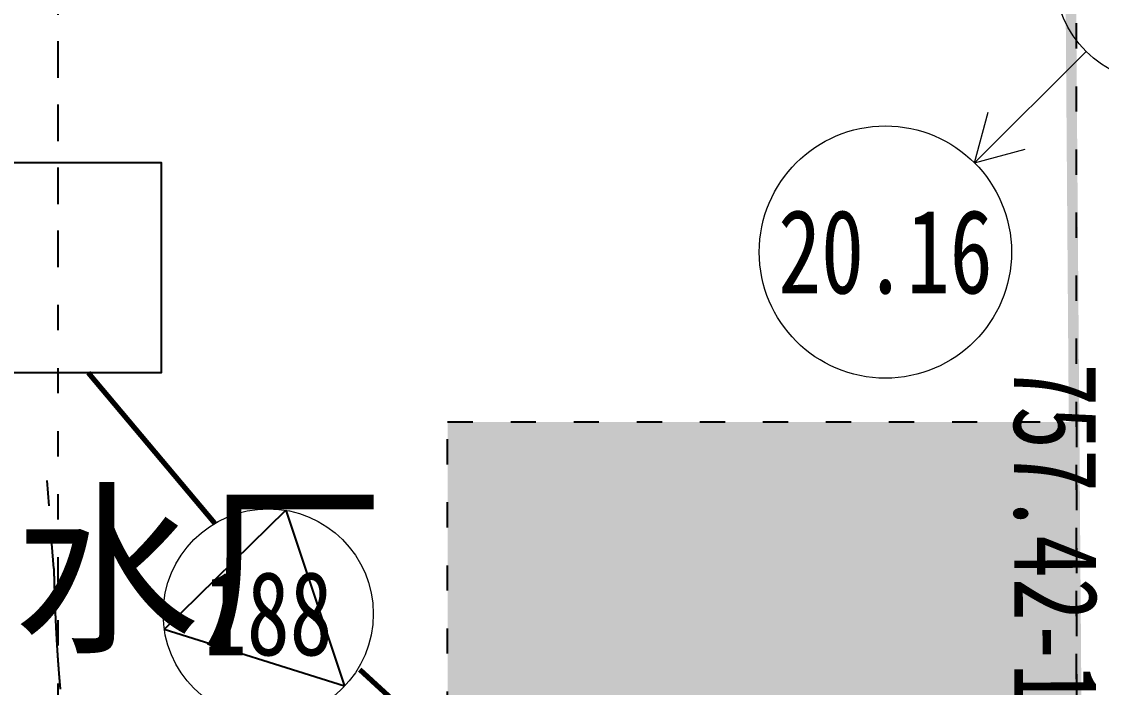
# Model space of a CAD drawing. Header units: millimetres. Extents: x 19715 to 35549, y 3563 to 14826.
# Drawn here: x 21233 to 21746, y 10063 to 10380 of the extents above; entities that cross this region are included whole.
import ezdxf
from ezdxf.enums import TextEntityAlignment as Align

# ---------------------------------------------------------------- set-up
doc = ezdxf.new("R2010")
doc.units = ezdxf.units.MM
doc.linetypes.add('ACAD_ISO03W100', pattern=[30, 12, -18])
doc.linetypes.add('BORDER', pattern=[44.45, 12.7, -6.35, 12.7, -6.35, 0, -6.35])
doc.layers.get('0').update_dxf_attribs({"color": 9, "linetype": 'ACAD_ISO03W100'})
doc.layers.add('000水厂用地', color=7, linetype='Continuous')
for name, color, linetype, lineweight in [('下管段标注', 93, 'Continuous', 13), ('管段', 4, 'Continuous', 70), ('节点', 30, 'Continuous', 13), ('节点流量', 40, 'Continuous', 13)]:
    doc.layers.add(name, color=color, linetype=linetype, lineweight=lineweight)
doc.styles.add('样式 2', font='simhei.ttf')
doc.styles.add('管段仿宋', font='simfang.ttf', dxfattribs={"width": 0.75})
doc.styles.add('节点仿宋', font='simfang.ttf', dxfattribs={"width": 0.75})

msp = doc.modelspace()

# ---------------------------------------------------------------- hatches: boundary and pattern name
h = msp.add_hatch(color=150)
h.dxf.hatch_style = 1
h.paths.add_polyline_path([(21734.47, 9767.17), (21709.47, 9742.17), (21563.94, 9742.16), (21435.31, 9869.32), (21435.31, 10189.56), (21734.47, 10189.56)])

# ---------------------------------------------------------------- linework, layer by layer
for points in [[(21249.94, 7833.18), (21249.94, 11293.27)], [(21249.94, 10268.63), (21249.94, 11293.27)], [(21249.94, 7833.18), (21249.94, 11293.27)], [(21249.94, 7833.18), (21249.94, 11293.27)], [(21734.47, 9767.17), (21734.46, 10397.16)]]:
    msp.add_lwpolyline(points)
at = {"linetype": 'BORDER', "ltscale": 5, "const_width": 5}
msp.add_lwpolyline([(21725.75, 11197.54), (21734.47, 10044.38), (21433.59, 10053.18), (21435.35, 9864.85), (21587.23, 9725.65), (21620.22, 9694.34), (21734.48, 9643.08), (21734.5, 8162.89), (22589.98, 7880.12), (24215.66, 7317.16), (24497.44, 7317.16)], dxfattribs=at)
at = {"color": 150}
msp.add_lwpolyline([(21734.47, 9767.17), (21709.47, 9742.17), (21563.94, 9742.16), (21435.31, 9869.32), (21435.31, 10189.56), (21734.47, 10189.56), (21734.47, 9767.17)], dxfattribs=at)
msp.add_lwpolyline([(21250.96, 10062.48, -0.000292), (21250.89, 10063.18, -0.000296), (21250.83, 10063.87, -0.000288), (21250.77, 10064.58, -0.000292), (21250.7, 10065.27, -0.000284), (21250.64, 10065.97, -0.000288), (21250.58, 10066.66, -0.00028), (21250.52, 10067.37, -0.000284), (21250.47, 10068.06, -0.000276), (21250.41, 10068.76, -0.00028), (21250.35, 10069.45, -0.000272), (21250.29, 10070.16, -0.000276), (21250.24, 10070.85, -0.000268), (21250.18, 10071.55, -0.000272), (21250.13, 10072.25, -0.000264), (21250.08, 10072.95, -0.000268), (21250.02, 10073.64, -0.00026), (21249.97, 10074.34, -0.000264), (21249.92, 10075.04, -0.000256), (21249.87, 10075.74, -0.00026), (21249.82, 10076.43, -0.000252), (21249.77, 10077.14, -0.000256), (21249.73, 10077.83, -0.000248), (21249.68, 10078.53, -0.000252), (21249.63, 10079.23, -0.000244), (21249.58, 10079.93, -0.000248), (21249.54, 10080.62, -0.00024), (21249.49, 10081.33, -0.000244), (21249.45, 10082.02, -0.000236), (21249.41, 10082.73, -0.00024), (21249.37, 10083.42, -0.000232), (21249.32, 10084.12, -0.000236), (21249.28, 10084.82, -0.000228), (21249.24, 10085.52, -0.000232), (21249.2, 10086.21, -0.000224), (21249.16, 10086.92, -0.000228), (21249.12, 10087.61, -0.00022), (21249.08, 10088.32, -0.000224), (21249.05, 10089.01, -0.000216), (21249.01, 10089.72, -0.00022), (21248.97, 10090.41, -0.000212), (21248.94, 10091.11, -0.000216), (21248.9, 10091.81, -0.000208), (21248.87, 10092.51, -0.000212), (21248.83, 10093.2, -0.000204), (21248.8, 10093.91, -0.000208), (21248.77, 10094.6, -0.0002), (21248.74, 10095.31, -0.000204), (21248.7, 10096, -0.000196), (21248.67, 10096.71, -0.0002), (21248.64, 10097.4, -0.000192), (21248.61, 10098.11, -0.000196), (21248.58, 10098.8, -0.000188), (21248.55, 10099.51, -0.000192), (21248.53, 10100.2, -0.000184), (21248.5, 10100.9, -0.000188), (21248.47, 10101.6, -0.00018), (21248.44, 10102.3, -0.000184), (21248.42, 10103, -0.000176), (21248.39, 10103.7, -0.00018), (21248.37, 10104.39, -0.000172), (21248.34, 10105.1, -0.000176), (21248.32, 10105.79, -0.000168), (21248.29, 10106.5, -0.000172), (21248.27, 10107.19, -0.000164), (21248.25, 10107.9, -0.000168), (21248.23, 10108.59, -0.00016), (21248.2, 10109.3, -0.000164), (21248.18, 10109.99, -0.000156), (21248.16, 10110.7, -0.00016), (21248.14, 10111.39, -0.000152), (21248.12, 10112.1, -0.000156), (21248.1, 10112.79, -0.000148), (21248.08, 10113.5, -0.000152), (21248.06, 10114.19, -0.000144), (21248.04, 10114.9, -0.000148), (21248.03, 10115.59, -0.00014), (21248.01, 10116.3, -0.000144), (21247.99, 10116.99, -0.000136), (21247.97, 10117.7, -0.00014), (21247.96, 10118.39, -0.000132), (21247.94, 10119.1, -0.000136), (21247.93, 10119.79), (21244.56, 10164.3)], format="xyb")
msp.add_lwpolyline([(21250.96, 10062.48, -0.000292), (21250.89, 10063.18, -0.000296), (21250.83, 10063.87, -0.000288), (21250.77, 10064.58, -0.000292), (21250.7, 10065.27, -0.000284), (21250.64, 10065.97, -0.000288), (21250.58, 10066.66, -0.00028), (21250.52, 10067.37, -0.000284), (21250.47, 10068.06, -0.000276), (21250.41, 10068.76, -0.00028), (21250.35, 10069.45, -0.000272), (21250.29, 10070.16, -0.000276), (21250.24, 10070.85, -0.000268), (21250.18, 10071.55, -0.000272), (21250.13, 10072.25, -0.000264), (21250.08, 10072.95, -0.000268), (21250.02, 10073.64, -0.00026), (21249.97, 10074.34, -0.000264), (21249.92, 10075.04, -0.000256), (21249.87, 10075.74, -0.00026), (21249.82, 10076.43, -0.000252), (21249.77, 10077.14, -0.000256), (21249.73, 10077.83, -0.000248), (21249.68, 10078.53, -0.000252), (21249.63, 10079.23, -0.000244), (21249.58, 10079.93, -0.000248), (21249.54, 10080.62, -0.00024), (21249.49, 10081.33, -0.000244), (21249.45, 10082.02, -0.000236), (21249.41, 10082.73, -0.00024), (21249.37, 10083.42, -0.000232), (21249.32, 10084.12, -0.000236), (21249.28, 10084.82, -0.000228), (21249.24, 10085.52, -0.000232), (21249.2, 10086.21, -0.000224), (21249.16, 10086.92, -0.000228), (21249.12, 10087.61, -0.00022), (21249.08, 10088.32, -0.000224), (21249.05, 10089.01, -0.000216), (21249.01, 10089.72, -0.00022), (21248.97, 10090.41, -0.000212), (21248.94, 10091.11, -0.000216), (21248.9, 10091.81, -0.000208), (21248.87, 10092.51, -0.000212), (21248.83, 10093.2, -0.000204), (21248.8, 10093.91, -0.000208), (21248.77, 10094.6, -0.0002), (21248.74, 10095.31, -0.000204), (21248.7, 10096, -0.000196), (21248.67, 10096.71, -0.0002), (21248.64, 10097.4, -0.000192), (21248.61, 10098.11, -0.000196), (21248.58, 10098.8, -0.000188), (21248.55, 10099.51, -0.000192), (21248.53, 10100.2, -0.000184), (21248.5, 10100.9, -0.000188), (21248.47, 10101.6, -0.00018), (21248.44, 10102.3, -0.000184), (21248.42, 10103, -0.000176), (21248.39, 10103.7, -0.00018), (21248.37, 10104.39, -0.000172), (21248.34, 10105.1, -0.000176), (21248.32, 10105.79, -0.000168), (21248.29, 10106.5, -0.000172), (21248.27, 10107.19, -0.000164), (21248.25, 10107.9, -0.000168), (21248.23, 10108.59, -0.00016), (21248.2, 10109.3, -0.000164), (21248.18, 10109.99, -0.000156), (21248.16, 10110.7, -0.00016), (21248.14, 10111.39, -0.000152), (21248.12, 10112.1, -0.000156), (21248.1, 10112.79, -0.000148), (21248.08, 10113.5, -0.000152), (21248.06, 10114.19, -0.000144), (21248.04, 10114.9, -0.000148), (21248.03, 10115.59, -0.00014), (21248.01, 10116.3, -0.000144), (21247.99, 10116.99, -0.000136), (21247.97, 10117.7, -0.00014), (21247.96, 10118.39, -0.000132), (21247.94, 10119.1, -0.000136), (21247.93, 10119.79), (21244.56, 10164.3)], format="xyb")
msp.add_lwpolyline([(21250.96, 10062.48, -0.000292), (21250.89, 10063.18, -0.000296), (21250.83, 10063.87, -0.000288), (21250.77, 10064.58, -0.000292), (21250.7, 10065.27, -0.000284), (21250.64, 10065.97, -0.000288), (21250.58, 10066.66, -0.00028), (21250.52, 10067.37, -0.000284), (21250.47, 10068.06, -0.000276), (21250.41, 10068.76, -0.00028), (21250.35, 10069.45, -0.000272), (21250.29, 10070.16, -0.000276), (21250.24, 10070.85, -0.000268), (21250.18, 10071.55, -0.000272), (21250.13, 10072.25, -0.000264), (21250.08, 10072.95, -0.000268), (21250.02, 10073.64, -0.00026), (21249.97, 10074.34, -0.000264), (21249.92, 10075.04, -0.000256), (21249.87, 10075.74, -0.00026), (21249.82, 10076.43, -0.000252), (21249.77, 10077.14, -0.000256), (21249.73, 10077.83, -0.000248), (21249.68, 10078.53, -0.000252), (21249.63, 10079.23, -0.000244), (21249.58, 10079.93, -0.000248), (21249.54, 10080.62, -0.00024), (21249.49, 10081.33, -0.000244), (21249.45, 10082.02, -0.000236), (21249.41, 10082.73, -0.00024), (21249.37, 10083.42, -0.000232), (21249.32, 10084.12, -0.000236), (21249.28, 10084.82, -0.000228), (21249.24, 10085.52, -0.000232), (21249.2, 10086.21, -0.000224), (21249.16, 10086.92, -0.000228), (21249.12, 10087.61, -0.00022), (21249.08, 10088.32, -0.000224), (21249.05, 10089.01, -0.000216), (21249.01, 10089.72, -0.00022), (21248.97, 10090.41, -0.000212), (21248.94, 10091.11, -0.000216), (21248.9, 10091.81, -0.000208), (21248.87, 10092.51, -0.000212), (21248.83, 10093.2, -0.000204), (21248.8, 10093.91, -0.000208), (21248.77, 10094.6, -0.0002), (21248.74, 10095.31, -0.000204), (21248.7, 10096, -0.000196), (21248.67, 10096.71, -0.0002), (21248.64, 10097.4, -0.000192), (21248.61, 10098.11, -0.000196), (21248.58, 10098.8, -0.000188), (21248.55, 10099.51, -0.000192), (21248.53, 10100.2, -0.000184), (21248.5, 10100.9, -0.000188), (21248.47, 10101.6, -0.00018), (21248.44, 10102.3, -0.000184), (21248.42, 10103, -0.000176), (21248.39, 10103.7, -0.00018), (21248.37, 10104.39, -0.000172), (21248.34, 10105.1, -0.000176), (21248.32, 10105.79, -0.000168), (21248.29, 10106.5, -0.000172), (21248.27, 10107.19, -0.000164), (21248.25, 10107.9, -0.000168), (21248.23, 10108.59, -0.00016), (21248.2, 10109.3, -0.000164), (21248.18, 10109.99, -0.000156), (21248.16, 10110.7, -0.00016), (21248.14, 10111.39, -0.000152), (21248.12, 10112.1, -0.000156), (21248.1, 10112.79, -0.000148), (21248.08, 10113.5, -0.000152), (21248.06, 10114.19, -0.000144), (21248.04, 10114.9, -0.000148), (21248.03, 10115.59, -0.00014), (21248.01, 10116.3, -0.000144), (21247.99, 10116.99, -0.000136), (21247.97, 10117.7, -0.00014), (21247.96, 10118.39, -0.000132), (21247.94, 10119.1, -0.000136), (21247.93, 10119.79), (21244.56, 10164.3)], format="xyb")
at = {"layer": '000水厂用地'}
for p, q in [((21300.51, 10090.74), (21358.32, 10147.52)), ((21358.32, 10147.52), (21386.3, 10063.9)), ((21386.3, 10063.9), (21300.51, 10090.74))]:
    msp.add_line(p, q, dxfattribs=at)
msp.add_lwpolyline([(21099, 10312.94), (21299, 10312.94), (21299, 10212.94), (21099, 10212.94)], close=True, dxfattribs=at)
at = {"layer": '管段'}
msp.add_line((21324.61, 10141.33), (21264.49, 10212.94), dxfattribs=at)
msp.add_lwpolyline([(21393.54, 10071.77), (21569.56, 9910.15), (21745.58, 9748.53)], dxfattribs=at)
at = {"layer": '节点'}
for centre in [(21774.42, 10401.15), (21349.95, 10098.22)]:
    msp.add_circle(centre, 50, dxfattribs=at)
at = {"layer": '节点流量'}
for q in [(21739.07, 10365.8), (21692.5, 10336.91), (21710.18, 10319.23)]:
    msp.add_line((21686.03, 10312.76), q, dxfattribs=at)
msp.add_circle((21643.61, 10270.34), 60, dxfattribs=at)

# ---------------------------------------------------------------- texts
at = {"color": 1, "style": '样式 2'}
msp.add_text('山南水厂', height=65, dxfattribs=at).set_placement((21051.28, 10086.62))
at = {"layer": '下管段标注', "style": '管段仿宋', "width": 0.75}
msp.add_text('757.42-1.19-1.30', height=40, rotation=270.1009, dxfattribs=at).set_placement((21745.03, 10054.2), align=Align.TOP_CENTER)
at = {"layer": '节点', "style": '节点仿宋', "width": 0.75}
msp.add_text('188', height=40, dxfattribs=at).set_placement((21349.95, 10098.22), align=Align.MIDDLE)
at = {"layer": '节点流量', "style": '节点仿宋', "width": 0.75}
msp.add_text('20.16', height=40, dxfattribs=at).set_placement((21643.61, 10270.34), align=Align.MIDDLE)

doc.saveas('drawing.dxf')
